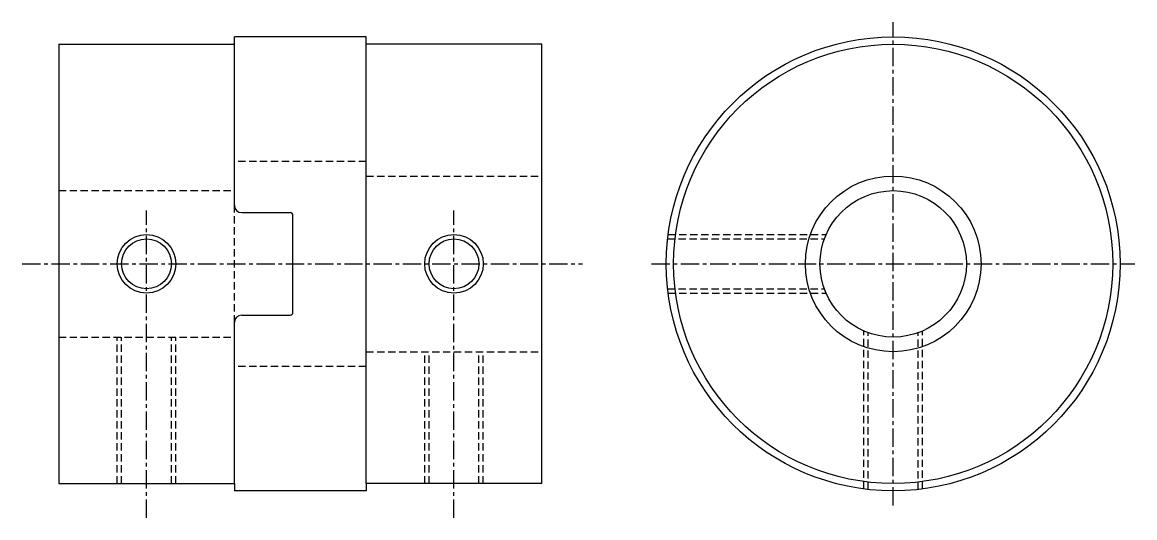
# Model space of a CAD drawing. Extents: x -285 to -176, y -61 to 56.
# Drawn here: x -251.6 to -175.6, y 22.6 to 56.5 of the extents above; entities outside this region: 2.
import ezdxf

# ---------------------------------------------------------------- set-up
doc = ezdxf.new("R2010")
doc.units = 0
doc.linetypes.add('CENTER', pattern=[2, 1.25, -0.25, 0.25, -0.25])
doc.linetypes.add('DASHED', pattern=[0.75, 0.5, -0.25])
doc.layers.get('0').update_dxf_attribs({"linetype": 'CONTINUOUS'})
doc.layers.add('CENTER', color=1, linetype='CENTER')

msp = doc.modelspace()

# ---------------------------------------------------------------- linework, layer by layer
at = {"color": 7, "linetype": 'CONTINUOUS'}
for p, q in [((-249.115, 54.956), (-249.115, 24.956)), ((-249.115, 54.956), (-237.115, 54.956)), ((-228.115, 55.456), (-237.115, 55.456)), ((-237.115, 54.956), (-237.115, 55.456)), ((-237.115, 43.956), (-237.115, 54.956)), ((-228.115, 54.956), (-228.115, 55.456)), ((-228.115, 24.956), (-228.115, 54.956)), ((-216.115, 54.956), (-228.115, 54.956)), ((-216.115, 24.956), (-216.115, 54.956)), ((-236.615, 43.456), (-233.315, 43.456)), ((-233.115, 36.656), (-233.115, 43.256)), ((-237.115, 24.956), (-237.115, 35.956)), ((-236.615, 36.456), (-233.315, 36.456)), ((-249.115, 24.956), (-237.115, 24.956)), ((-237.115, 24.956), (-237.115, 24.456)), ((-228.115, 24.456), (-237.115, 24.456)), ((-228.115, 24.956), (-228.115, 24.456)), ((-216.115, 24.956), (-228.115, 24.956))]:
    msp.add_line(p, q, dxfattribs=at)
at = {"color": 3, "linetype": 'DASHED'}
for p, q in [((-228.115, 46.956), (-237.115, 46.956)), ((-228.115, 45.956), (-216.115, 45.956)), ((-249.115, 44.956), (-237.115, 44.956)), ((-237.115, 35.956), (-237.115, 43.956)), ((-207.486, 41.956), (-196.698, 41.956)), ((-207.522, 41.656), (-196.817, 41.656)), ((-207.522, 38.256), (-196.817, 38.256)), ((-207.486, 37.956), (-196.698, 37.956)), ((-249.115, 34.956), (-237.115, 34.956)), ((-245.115, 24.956), (-245.115, 34.956)), ((-244.815, 24.956), (-244.815, 34.956)), ((-241.415, 24.956), (-241.415, 34.956)), ((-241.115, 24.956), (-241.115, 34.956)), ((-194.115, 24.585), (-194.115, 35.373)), ((-193.815, 24.549), (-193.815, 35.253)), ((-190.415, 24.549), (-190.415, 35.253)), ((-190.115, 24.585), (-190.115, 35.373)), ((-228.115, 33.956), (-216.115, 33.956)), ((-224.115, 24.956), (-224.115, 33.956)), ((-223.815, 24.956), (-223.815, 33.956)), ((-220.415, 24.956), (-220.415, 33.956)), ((-220.115, 24.956), (-220.115, 33.956)), ((-228.115, 32.956), (-237.115, 32.956))]:
    msp.add_line(p, q, dxfattribs=at)
at = {"color": 7, "linetype": 'CONTINUOUS'}
for centre, radius in [((-192.115, 39.956), 15.5), ((-192.115, 39.956), 15), ((-192.115, 39.956), 6), ((-192.115, 39.956), 5), ((-243.115, 39.956), 1.7), ((-222.115, 39.956), 1.7)]:
    msp.add_circle(centre, radius, dxfattribs=at)
at = {"color": 3, "linetype": 'CONTINUOUS'}
for centre in [(-243.115, 39.956), (-222.115, 39.956)]:
    msp.add_circle(centre, 2, dxfattribs=at)
at = {"color": 7, "linetype": 'CONTINUOUS'}
for centre, radius, start, end in [((-236.615, 43.956), 0.5, 180, 270), ((-233.315, 43.256), 0.2, 0, 90), ((-233.315, 36.656), 0.2, 270, 0), ((-236.615, 35.956), 0.5, 90, 180)]:
    msp.add_arc(centre, radius, start, end, dxfattribs=at)
at = {"layer": 'CENTER', "color": 1, "linetype": 'CENTER'}
for p, q in [((-192.115, 23.456), (-192.115, 56.456)), ((-243.115, 22.62), (-243.115, 43.606)), ((-222.115, 22.62), (-222.115, 43.606)), ((-251.604, 39.956), (-213.341, 39.956)), ((-208.615, 39.956), (-175.615, 39.956))]:
    msp.add_line(p, q, dxfattribs=at)

# ---------------------------------------------------------------- texts
at = {"color": 7, "linetype": 'CONTINUOUS'}
for s, p in [('MCOG30-10-12', (-285.987, -49.998)), ('MCOG30', (-285.987, -60.81))]:
    msp.add_text(s, height=6, dxfattribs=at).set_placement(p)

doc.saveas('drawing.dxf')
